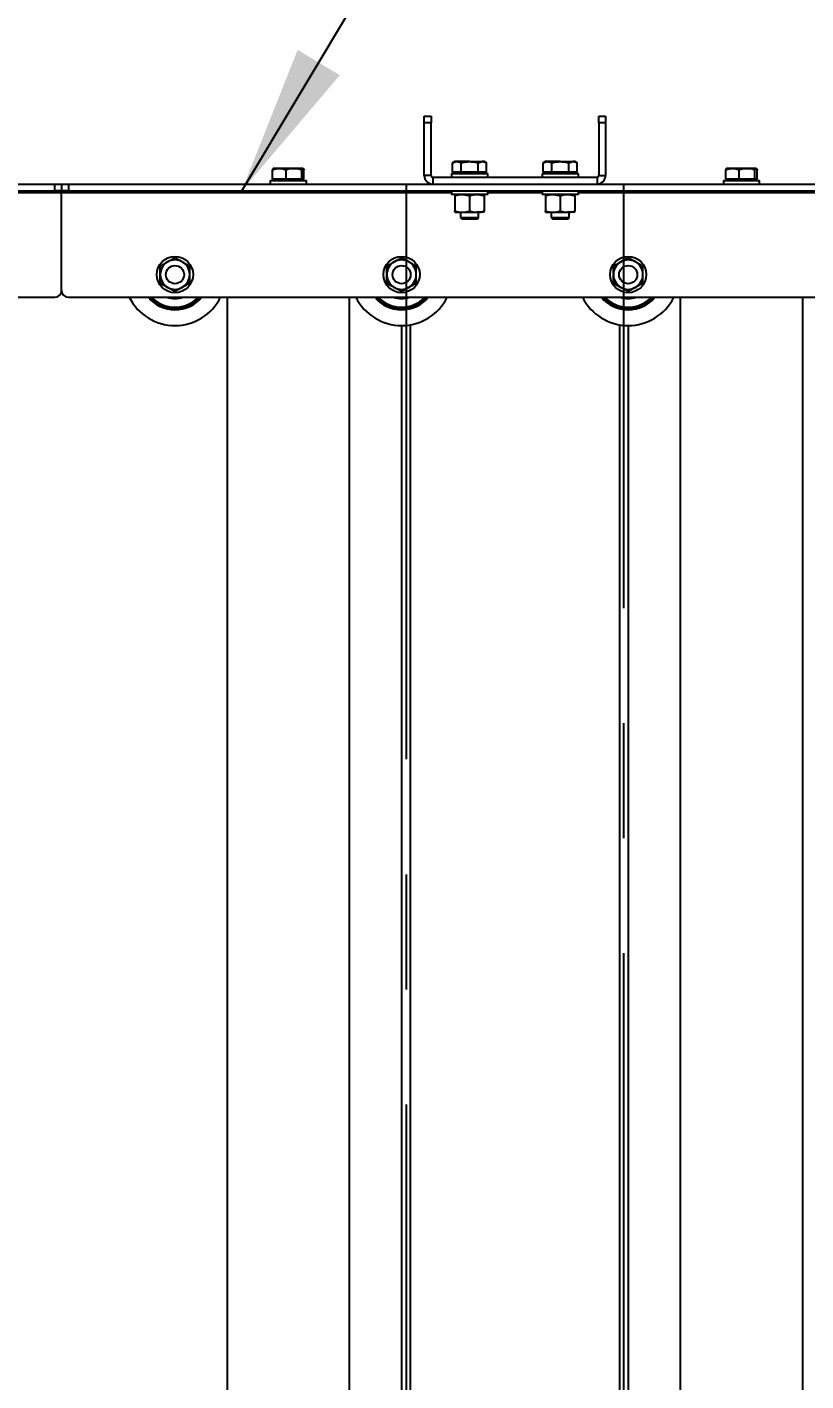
# Model space of a CAD drawing. Header units: millimetres. Extents: x 15 to 415, y 5 to 292.
# Drawn here: x 216.14 to 233.33, y 192.53 to 222.41 of the extents above; entities that cross this region are included whole.
import ezdxf

# ---------------------------------------------------------------- set-up
doc = ezdxf.new("R2010")
doc.units = ezdxf.units.MM
doc.linetypes.add('CENTERX2', pattern=[20.32, 12.7, -2.54, 2.54, -2.54])
doc.styles.add('SLDTEXTSTYLE0', font='TXT', dxfattribs={"width": 0.75})
doc.dimstyles.new('SLDDIMSTYLE1', dxfattribs={"dimtxt": 0.18, "dimasz": 3.302, "dimexe": 0, "dimexo": 0.0625, "dimgap": 0, "dimtad": 0, "dimtih": 1, "dimtoh": 1, "dimdec": 0, "dimrnd": 1e-09, "dimzin": 0, "dimdsep": 46, "dimtxsty": 'Standard', "dimsah": 1, "dimcen": 0.09, "dimadec": 0, "dimazin": 0, "dimtfac": 3.302, "dimtdec": 0, "dimtofl": 0, "dimtmove": 0, "dimatfit": 3, "dimfxl": 0, "dimfrac": 2, "dimtolj": 1, "dimtzin": 0, "dimarcsym": 0})

msp = doc.modelspace()

# ---------------------------------------------------------------- linework, layer by layer
at = {"color": 7, "linetype": 'Continuous', "lineweight": 25}
for p, q in [((224.90737, 220.4489), (225.05737, 220.4489)), ((224.90737, 220.2989), (224.90737, 220.4489)), ((225.05737, 220.2989), (224.90737, 220.2989)), ((224.90737, 219.13573), (224.90737, 220.2989)), ((225.05737, 220.4489), (225.05737, 220.2989)), ((225.05737, 219.13573), (225.05737, 220.2989)), ((228.75737, 220.4489), (228.90737, 220.4489)), ((228.75737, 220.2989), (228.75737, 220.4489)), ((228.90737, 220.2989), (228.75737, 220.2989)), ((228.75737, 220.2989), (228.75737, 219.13573)), ((228.90737, 220.4489), (228.90737, 220.2989)), ((228.90737, 220.2989), (228.90737, 219.13573)), ((225.58237, 219.4439), (225.53209, 219.41487)), ((225.53209, 219.2089), (225.53209, 219.41487)), ((225.62591, 219.4439), (225.58237, 219.4439)), ((225.90737, 219.4439), (225.62591, 219.4439)), ((225.71973, 219.2089), (225.71973, 219.41487)), ((225.90737, 219.4439), (226.18882, 219.4439)), ((226.095, 219.41487), (226.18882, 219.4439)), ((226.095, 219.2089), (226.095, 219.41487)), ((226.23237, 219.4439), (226.18882, 219.4439)), ((226.28264, 219.41487), (226.23237, 219.4439)), ((226.28264, 219.2089), (226.28264, 219.41487)), ((227.58237, 219.4439), (227.53209, 219.41487)), ((227.53209, 219.2089), (227.53209, 219.41487)), ((227.62591, 219.4439), (227.58237, 219.4439)), ((227.90737, 219.4439), (227.62591, 219.4439)), ((227.71973, 219.2089), (227.71973, 219.41487)), ((227.90737, 219.4439), (228.18882, 219.4439)), ((228.095, 219.41487), (228.18882, 219.4439)), ((228.095, 219.2089), (228.095, 219.41487)), ((228.23237, 219.4439), (228.18882, 219.4439)), ((228.28264, 219.41487), (228.23237, 219.4439)), ((228.28264, 219.2089), (228.28264, 219.41487)), ((221.56071, 219.0589), (221.56071, 219.26487)), ((221.70962, 219.2939), (221.58237, 219.2939)), ((222.03186, 219.2939), (221.70962, 219.2939)), ((221.85853, 219.0589), (221.85853, 219.26487)), ((222.2296, 219.2939), (222.03186, 219.2939)), ((222.20518, 219.26487), (222.2296, 219.2939)), ((222.20518, 219.0589), (222.20518, 219.26487)), ((222.25402, 219.0589), (222.25402, 219.26487)), ((225.05737, 219.13573), (224.90737, 219.13573)), ((225.0942, 219.0989), (225.0942, 218.9489)), ((225.0942, 219.0989), (228.72054, 219.0989)), ((225.50737, 219.1789), (225.50737, 219.0989)), ((225.50737, 219.1789), (225.90737, 219.1789)), ((225.62591, 219.2089), (225.53209, 219.2089)), ((225.58237, 219.2089), (225.58237, 219.1789)), ((225.71973, 219.2089), (225.62591, 219.2089)), ((225.90737, 219.2089), (225.71973, 219.2089)), ((226.095, 219.2089), (225.90737, 219.2089)), ((225.90737, 219.1789), (226.30737, 219.1789)), ((226.18882, 219.2089), (226.095, 219.2089)), ((226.28264, 219.2089), (226.18882, 219.2089)), ((226.23237, 219.1789), (226.23237, 219.2089)), ((226.30737, 219.0989), (226.30737, 219.1789)), ((227.50737, 219.1789), (227.50737, 219.0989)), ((227.50737, 219.1789), (227.90737, 219.1789)), ((227.62591, 219.2089), (227.53209, 219.2089)), ((227.58237, 219.2089), (227.58237, 219.1789)), ((227.71973, 219.2089), (227.62591, 219.2089)), ((227.90737, 219.2089), (227.71973, 219.2089)), ((228.095, 219.2089), (227.90737, 219.2089)), ((227.90737, 219.1789), (228.30737, 219.1789)), ((228.18882, 219.2089), (228.095, 219.2089)), ((228.28264, 219.2089), (228.18882, 219.2089)), ((228.23237, 219.1789), (228.23237, 219.2089)), ((228.30737, 219.0989), (228.30737, 219.1789)), ((228.72054, 219.0989), (228.72054, 218.9489)), ((228.75737, 219.13573), (228.90737, 219.13573)), ((231.56071, 219.0589), (231.56071, 219.26487)), ((231.70962, 219.2939), (231.58237, 219.2939)), ((232.03186, 219.2939), (231.70962, 219.2939)), ((231.85853, 219.0589), (231.85853, 219.26487)), ((232.2296, 219.2939), (232.03186, 219.2939)), ((232.20518, 219.26487), (232.2296, 219.2939)), ((232.20518, 219.0589), (232.20518, 219.26487)), ((232.25402, 219.0589), (232.25402, 219.26487)), ((67.05737, 218.9489), (216.75737, 218.9489)), ((67.05737, 218.7989), (216.75737, 218.7989)), ((216.75737, 218.7989), (216.75737, 218.9489)), ((216.75737, 218.9489), (216.90737, 218.9489)), ((216.90737, 218.7989), (216.75737, 218.7989)), ((216.90737, 218.9489), (216.90737, 218.7989)), ((216.90737, 218.9489), (217.05737, 218.9489)), ((216.90737, 218.76207), (216.90737, 218.7989)), ((217.05737, 218.7989), (216.90737, 218.7989)), ((217.05737, 218.9489), (217.05737, 218.7989)), ((217.05737, 218.9489), (366.75737, 218.9489)), ((217.05737, 218.7989), (366.75737, 218.7989)), ((221.50737, 219.0289), (221.50737, 218.9489)), ((221.50737, 219.0289), (222.06059, 219.0289)), ((221.70962, 219.0589), (221.56071, 219.0589)), ((221.58237, 219.0589), (221.58237, 219.0289)), ((221.85853, 219.0589), (221.70962, 219.0589)), ((222.03186, 219.0589), (221.85853, 219.0589)), ((222.20518, 219.0589), (222.03186, 219.0589)), ((222.06059, 219.0289), (222.30737, 219.0289)), ((222.2296, 219.0589), (222.20518, 219.0589)), ((222.25402, 219.0589), (222.2296, 219.0589)), ((222.23237, 219.0289), (222.23237, 219.0589)), ((222.30737, 218.9489), (222.30737, 219.0289)), ((225.0942, 218.9489), (228.72054, 218.9489)), ((225.50737, 218.7989), (225.50737, 218.7189)), ((226.30737, 218.7189), (226.30737, 218.7989)), ((227.50737, 218.7989), (227.50737, 218.7189)), ((228.30737, 218.7189), (228.30737, 218.7989)), ((231.50737, 219.0289), (231.50737, 218.9489)), ((231.50737, 219.0289), (232.06059, 219.0289)), ((231.70962, 219.0589), (231.56071, 219.0589)), ((231.58237, 219.0589), (231.58237, 219.0289)), ((231.85853, 219.0589), (231.70962, 219.0589)), ((232.03186, 219.0589), (231.85853, 219.0589)), ((232.20518, 219.0589), (232.03186, 219.0589)), ((232.06059, 219.0289), (232.30737, 219.0289)), ((232.2296, 219.0589), (232.20518, 219.0589)), ((232.25402, 219.0589), (232.2296, 219.0589)), ((232.23237, 219.0289), (232.23237, 219.0589)), ((232.30737, 218.9489), (232.30737, 219.0289)), ((216.90737, 216.5989), (216.90737, 218.76207)), ((225.90737, 218.7189), (225.50737, 218.7189)), ((225.58237, 218.68987), (225.58237, 218.35292)), ((226.30737, 218.7189), (225.90737, 218.7189)), ((225.90737, 218.68987), (225.90737, 218.35292)), ((226.23237, 218.68987), (226.23237, 218.35292)), ((227.90737, 218.7189), (227.50737, 218.7189)), ((227.58237, 218.68987), (227.58237, 218.35292)), ((228.30737, 218.7189), (227.90737, 218.7189)), ((227.90737, 218.68987), (227.90737, 218.35292)), ((228.23237, 218.68987), (228.23237, 218.35292)), ((225.58237, 218.3239), (225.74487, 218.3239)), ((225.70737, 218.3239), (225.70737, 218.20662)), ((225.70737, 218.20662), (225.73509, 218.1789)), ((225.70737, 218.20662), (225.90737, 218.20662)), ((225.73509, 218.1789), (225.90737, 218.1789)), ((225.74487, 218.3239), (226.06987, 218.3239)), ((225.90737, 218.20662), (226.10737, 218.20662)), ((225.90737, 218.1789), (226.07964, 218.1789)), ((226.23237, 218.3239), (226.06987, 218.3239)), ((226.07964, 218.1789), (226.10737, 218.20662)), ((226.10737, 218.20662), (226.10737, 218.3239)), ((227.58237, 218.3239), (227.74487, 218.3239)), ((227.70737, 218.3239), (227.70737, 218.20662)), ((227.70737, 218.20662), (227.73509, 218.1789)), ((227.70737, 218.20662), (227.90737, 218.20662)), ((227.73509, 218.1789), (227.90737, 218.1789)), ((227.74487, 218.3239), (228.06987, 218.3239)), ((227.90737, 218.20662), (228.10737, 218.20662)), ((227.90737, 218.1789), (228.07964, 218.1789)), ((228.23237, 218.3239), (228.06987, 218.3239)), ((228.07964, 218.1789), (228.10737, 218.20662)), ((228.10737, 218.20662), (228.10737, 218.3239)), ((67.05737, 216.4489), (216.75737, 216.4489)), ((217.05737, 216.4489), (366.75737, 216.4489)), ((219.40737, 216.57362), (219.24487, 216.66744)), ((220.55737, 216.4489), (220.55737, 171.4489)), ((223.25737, 171.4489), (223.25737, 216.4489)), ((224.40737, 216.57362), (224.24487, 216.66744)), ((229.40737, 216.57362), (229.24487, 216.66744)), ((230.55737, 216.4489), (230.55737, 171.4489)), ((233.25737, 171.4489), (233.25737, 216.4489)), ((224.40737, 215.8239), (224.40737, 172.0739)), ((229.40737, 215.8239), (229.40737, 172.0739))]:
    msp.add_line(p, q, dxfattribs=at)
at = {"color": 7, "linetype": 'CENTERX2'}
for p, q in [((224.50637, 218.9489), (224.50637, 168.9489)), ((229.30837, 168.9489), (229.30837, 218.9489))]:
    msp.add_line(p, q, dxfattribs=at)
at = {"color": 8, "linetype": 'Continuous', "lineweight": 25}
for p, q in [((208.30737, 218.76207), (225.50737, 218.76207)), ((226.30737, 218.76207), (227.50737, 218.76207)), ((228.30737, 218.76207), (265.50737, 218.76207)), ((224.5942, 215.83952), (224.5942, 172.05827)), ((229.22054, 172.05827), (229.22054, 215.83952))]:
    msp.add_line(p, q, dxfattribs=at)
at = {"color": 7, "linetype": 'Continuous', "lineweight": 25}
for centre, radius in [((219.40737, 216.9489), 0.4), ((224.40737, 216.9489), 0.4), ((229.40737, 216.9489), 0.4), ((219.40737, 216.9489), 0.2), ((224.40737, 216.9489), 0.2), ((229.40737, 216.9489), 0.2)]:
    msp.add_circle(centre, radius, dxfattribs=at)
for centre, radius, start, end in [((225.0942, 219.13573), 0.18683, 180, 270), ((225.0942, 219.13573), 0.03683, 180, 270), ((228.72054, 219.13573), 0.18683, 270, 0), ((228.72054, 219.13573), 0.03683, 270, 0), ((219.40737, 216.9489), 0.325, 60, 120), ((224.40737, 216.9489), 0.325, 60, 120), ((229.40737, 216.9489), 0.325, 60, 120), ((219.40737, 216.9489), 0.325, 120, 180), ((219.40737, 216.9489), 0.325, 0, 60), ((224.40737, 216.9489), 0.325, 120, 180), ((224.40737, 216.9489), 0.325, 0, 60), ((229.40737, 216.9489), 0.325, 120, 180), ((229.40737, 216.9489), 0.325, 0, 60), ((219.40737, 216.9489), 0.325, 180, 240), ((219.40737, 216.9489), 0.325, 300, 0), ((224.40737, 216.9489), 0.325, 180, 240), ((224.40737, 216.9489), 0.325, 300, 0), ((229.40737, 216.9489), 0.325, 180, 240), ((229.40737, 216.9489), 0.325, 300, 0), ((216.75737, 216.5989), 0.15, 270, 0), ((217.05737, 216.5989), 0.15, 180, 270), ((219.40737, 216.9489), 1.125, 206.3878, 333.6122), ((219.40737, 216.9489), 0.775, 220.17777, 319.82223), ((219.40737, 216.9489), 0.71929, 224.037901, 315.962099), ((219.40737, 216.9489), 0.53071, 250.411799, 289.588201), ((219.40737, 216.9489), 0.325, 240, 300), ((224.40737, 216.9489), 1.125, 206.3878, 333.6122), ((224.40737, 216.9489), 0.775, 220.17777, 319.82223), ((224.40737, 216.9489), 0.71929, 224.037901, 315.962099), ((224.40737, 216.9489), 0.53071, 250.411799, 289.588201), ((224.40737, 216.9489), 0.325, 240, 300), ((229.40737, 216.9489), 1.125, 206.3878, 333.6122), ((229.40737, 216.9489), 0.775, 220.17777, 319.82223), ((229.40737, 216.9489), 0.71929, 224.037901, 315.962099), ((229.40737, 216.9489), 0.53071, 250.411799, 289.588201), ((229.40737, 216.9489), 0.325, 240, 300)]:
    msp.add_arc(centre, radius, start, end, dxfattribs=at)
for points, knots in [([(225.53209, 219.41487), (225.53966, 219.41902), (225.55486, 219.42733), (225.57422, 219.43495), (225.58992, 219.43951), (225.60184, 219.442), (225.61385, 219.4436), (225.62189, 219.4438), (225.62591, 219.4439)], [0, 0, 0, 0, 0.2473449, 0.49601219, 0.62098533, 0.74684355, 0.87330953, 1, 1, 1, 1]), ([(225.62591, 219.4439), (225.62813, 219.44386), (225.64497, 219.4436), (225.67672, 219.43726), (225.70531, 219.42238), (225.71973, 219.41487)], [0, 0, 0, 0, 0.070076912, 0.530777664, 1, 1, 1, 1]), ([(225.71973, 219.41487), (225.7334, 219.41869), (225.79451, 219.43579), (225.85805, 219.44035), (225.90737, 219.4439)], [0, 0, 0, 0, 0.22371328, 1, 1, 1, 1]), ([(225.90737, 219.4439), (225.92272, 219.44355), (225.98622, 219.44211), (226.04809, 219.42661), (226.095, 219.41487)], [0, 0, 0, 0, 0.24185142, 1, 1, 1, 1]), ([(226.18882, 219.4439), (226.19105, 219.44386), (226.19692, 219.44378), (226.20643, 219.44293), (226.21736, 219.44116), (226.23196, 219.4377), (226.24653, 219.43269), (226.26102, 219.42631), (226.27187, 219.42093), (226.27905, 219.41689), (226.28264, 219.41487)], [0, 0, 0, 0, 0.07003611, 0.18484299, 0.29981661, 0.41526294, 0.64786676, 0.76502468, 0.88247311, 1, 1, 1, 1]), ([(227.53209, 219.41487), (227.53966, 219.41902), (227.55486, 219.42733), (227.57422, 219.43495), (227.58992, 219.43951), (227.60184, 219.442), (227.61385, 219.4436), (227.62189, 219.4438), (227.62591, 219.4439)], [0, 0, 0, 0, 0.2473449, 0.49601219, 0.62098533, 0.74684355, 0.87330953, 1, 1, 1, 1]), ([(227.62591, 219.4439), (227.62813, 219.44386), (227.64497, 219.4436), (227.67672, 219.43726), (227.70531, 219.42238), (227.71973, 219.41487)], [0, 0, 0, 0, 0.070076912, 0.530777664, 1, 1, 1, 1]), ([(227.71973, 219.41487), (227.7334, 219.41869), (227.79451, 219.43579), (227.85805, 219.44035), (227.90737, 219.4439)], [0, 0, 0, 0, 0.22371328, 1, 1, 1, 1]), ([(227.90737, 219.4439), (227.92272, 219.44355), (227.98622, 219.44211), (228.04809, 219.42661), (228.095, 219.41487)], [0, 0, 0, 0, 0.24185142, 1, 1, 1, 1]), ([(228.18882, 219.4439), (228.19105, 219.44386), (228.19692, 219.44378), (228.20643, 219.44293), (228.21736, 219.44116), (228.23196, 219.4377), (228.24653, 219.43269), (228.26102, 219.42631), (228.27187, 219.42093), (228.27905, 219.41689), (228.28264, 219.41487)], [0, 0, 0, 0, 0.07003611, 0.18484299, 0.29981661, 0.41526294, 0.64786676, 0.76502468, 0.88247311, 1, 1, 1, 1]), ([(221.56071, 219.26487), (221.56671, 219.26699), (221.58472, 219.27336), (221.61523, 219.28225), (221.65253, 219.28995), (221.68414, 219.29348), (221.70324, 219.29379), (221.70962, 219.2939)], [0, 0, 0, 0, 0.12359753, 0.37124782, 0.62101355, 0.87330139, 1, 1, 1, 1]), ([(221.58513, 219.2939), (221.58455, 219.29386), (221.58302, 219.29378), (221.58055, 219.29293), (221.5777, 219.29116), (221.5739, 219.2877), (221.57011, 219.28269), (221.56634, 219.27631), (221.56352, 219.27093), (221.56165, 219.26689), (221.56071, 219.26487)], [0, 0, 0, 0, 0.070036107, 0.184842993, 0.299816611, 0.41526294, 0.647866756, 0.765024679, 0.882473115, 1, 1, 1, 1]), ([(221.70962, 219.2939), (221.71315, 219.29386), (221.73212, 219.29369), (221.7665, 219.29025), (221.81277, 219.28042), (221.84311, 219.27011), (221.85853, 219.26487)], [0, 0, 0, 0, 0.07005137, 0.3766066, 0.68307341, 1, 1, 1, 1]), ([(221.85853, 219.26487), (221.87993, 219.27104), (221.92293, 219.28343), (221.97415, 219.29112), (222.01059, 219.29362), (222.02477, 219.29381), (222.03186, 219.2939)], [0, 0, 0, 0, 0.37742408, 0.75834263, 0.87907343, 1, 1, 1, 1]), ([(222.03186, 219.2939), (222.07741, 219.29035), (222.1361, 219.28579), (222.19255, 219.26869), (222.20518, 219.26487)], [0, 0, 0, 0, 0.77628672, 1, 1, 1, 1]), ([(222.2296, 219.2939), (222.23018, 219.29386), (222.23266, 219.29372), (222.23609, 219.29201), (222.23987, 219.28857), (222.24272, 219.2852), (222.24556, 219.2811), (222.24839, 219.27631), (222.25122, 219.27093), (222.25309, 219.26689), (222.25402, 219.26487)], [0, 0, 0, 0, 0.070036806, 0.299778269, 0.415225752, 0.531480283, 0.647863239, 0.765022333, 0.882471941, 1, 1, 1, 1]), ([(231.56071, 219.26487), (231.56671, 219.26699), (231.58472, 219.27336), (231.61523, 219.28225), (231.65253, 219.28995), (231.68414, 219.29348), (231.70324, 219.29379), (231.70962, 219.2939)], [0, 0, 0, 0, 0.12359753, 0.37124782, 0.62101355, 0.87330139, 1, 1, 1, 1]), ([(231.58513, 219.2939), (231.58455, 219.29386), (231.58302, 219.29378), (231.58055, 219.29293), (231.5777, 219.29116), (231.5739, 219.2877), (231.57011, 219.28269), (231.56634, 219.27631), (231.56352, 219.27093), (231.56165, 219.26689), (231.56071, 219.26487)], [0, 0, 0, 0, 0.070036107, 0.184842993, 0.299816611, 0.41526294, 0.647866756, 0.765024679, 0.882473115, 1, 1, 1, 1]), ([(231.70962, 219.2939), (231.71315, 219.29386), (231.73212, 219.29369), (231.7665, 219.29025), (231.81277, 219.28042), (231.84311, 219.27011), (231.85853, 219.26487)], [0, 0, 0, 0, 0.07005137, 0.3766066, 0.68307341, 1, 1, 1, 1]), ([(231.85853, 219.26487), (231.87993, 219.27104), (231.92293, 219.28343), (231.97415, 219.29112), (232.01059, 219.29362), (232.02477, 219.29381), (232.03186, 219.2939)], [0, 0, 0, 0, 0.37742408, 0.75834263, 0.87907343, 1, 1, 1, 1]), ([(232.03186, 219.2939), (232.07741, 219.29035), (232.1361, 219.28579), (232.19255, 219.26869), (232.20518, 219.26487)], [0, 0, 0, 0, 0.77628672, 1, 1, 1, 1]), ([(232.2296, 219.2939), (232.23018, 219.29386), (232.23266, 219.29372), (232.23609, 219.29201), (232.23987, 219.28857), (232.24272, 219.2852), (232.24556, 219.2811), (232.24839, 219.27631), (232.25122, 219.27093), (232.25309, 219.26689), (232.25402, 219.26487)], [0, 0, 0, 0, 0.070036806, 0.299778269, 0.415225752, 0.531480283, 0.647863239, 0.765022333, 0.882471941, 1, 1, 1, 1]), ([(225.58237, 218.68987), (225.60876, 218.69798), (225.66202, 218.71436), (225.71708, 218.71737), (225.74487, 218.7189)], [0, 0, 0, 0, 0.49545796, 1, 1, 1, 1]), ([(225.58237, 218.7189), (225.58237, 218.71878), (225.58237, 218.71856), (225.58237, 218.71656), (225.58237, 218.71283), (225.58237, 218.70683), (225.58237, 218.69924), (225.58237, 218.69299), (225.58237, 218.68987)], [0, 0, 0, 0, 0.13406386, 0.2683985, 0.4501242, 0.63239475, 0.8160265, 1, 1, 1, 1]), ([(225.74487, 218.7189), (225.74872, 218.71886), (225.77789, 218.7186), (225.83288, 218.71226), (225.88239, 218.69738), (225.90737, 218.68987)], [0, 0, 0, 0, 0.07007691, 0.53077766, 1, 1, 1, 1]), ([(225.90737, 218.68987), (225.93376, 218.69798), (225.98702, 218.71436), (226.04208, 218.71737), (226.06987, 218.7189)], [0, 0, 0, 0, 0.495457963, 1, 1, 1, 1]), ([(226.06987, 218.7189), (226.07372, 218.71886), (226.10289, 218.7186), (226.15788, 218.71226), (226.20739, 218.69738), (226.23237, 218.68987)], [0, 0, 0, 0, 0.07007691, 0.53077766, 1, 1, 1, 1]), ([(226.23237, 218.7189), (226.23237, 218.71842), (226.23237, 218.71731), (226.23237, 218.70777), (226.23237, 218.69586), (226.23237, 218.68987)], [0, 0, 0, 0, 0.26840654, 0.6323729, 1, 1, 1, 1]), ([(227.58237, 218.68987), (227.60876, 218.69798), (227.66202, 218.71436), (227.71708, 218.71737), (227.74487, 218.7189)], [0, 0, 0, 0, 0.49545796, 1, 1, 1, 1]), ([(227.58237, 218.7189), (227.58237, 218.71878), (227.58237, 218.71856), (227.58237, 218.71656), (227.58237, 218.71283), (227.58237, 218.70683), (227.58237, 218.69924), (227.58237, 218.69299), (227.58237, 218.68987)], [0, 0, 0, 0, 0.13406386, 0.2683985, 0.4501242, 0.63239475, 0.8160265, 1, 1, 1, 1]), ([(227.74487, 218.7189), (227.74872, 218.71886), (227.77789, 218.7186), (227.83288, 218.71226), (227.88239, 218.69738), (227.90737, 218.68987)], [0, 0, 0, 0, 0.07007691, 0.53077766, 1, 1, 1, 1]), ([(227.90737, 218.68987), (227.93376, 218.69798), (227.98702, 218.71436), (228.04208, 218.71737), (228.06987, 218.7189)], [0, 0, 0, 0, 0.495457963, 1, 1, 1, 1]), ([(228.06987, 218.7189), (228.07372, 218.71886), (228.10289, 218.7186), (228.15788, 218.71226), (228.20739, 218.69738), (228.23237, 218.68987)], [0, 0, 0, 0, 0.07007691, 0.53077766, 1, 1, 1, 1]), ([(228.23237, 218.7189), (228.23237, 218.71842), (228.23237, 218.71731), (228.23237, 218.70777), (228.23237, 218.69586), (228.23237, 218.68987)], [0, 0, 0, 0, 0.26840654, 0.6323729, 1, 1, 1, 1]), ([(225.58237, 218.35292), (225.60876, 218.34481), (225.66202, 218.32844), (225.71708, 218.32542), (225.74487, 218.3239)], [0, 0, 0, 0, 0.49545796, 1, 1, 1, 1]), ([(225.58237, 218.3239), (225.58237, 218.32433), (225.58237, 218.32593), (225.58237, 218.34152), (225.58237, 218.35292)], [0, 0, 0, 0, 0.268633605, 1, 1, 1, 1]), ([(225.74487, 218.3239), (225.74872, 218.32393), (225.77789, 218.32419), (225.83288, 218.33053), (225.88239, 218.34542), (225.90737, 218.35292)], [0, 0, 0, 0, 0.070076912, 0.530777664, 1, 1, 1, 1]), ([(225.90737, 218.35292), (225.92048, 218.34877), (225.94676, 218.34046), (225.98709, 218.33134), (226.02819, 218.32509), (226.05594, 218.32429), (226.06987, 218.3239)], [0, 0, 0, 0, 0.24726861, 0.49536257, 0.74687401, 1, 1, 1, 1]), ([(226.06987, 218.3239), (226.07372, 218.32393), (226.10289, 218.32419), (226.15788, 218.33053), (226.20739, 218.34542), (226.23237, 218.35292)], [0, 0, 0, 0, 0.070076912, 0.530777664, 1, 1, 1, 1]), ([(226.23237, 218.3239), (226.23237, 218.32433), (226.23237, 218.32593), (226.23237, 218.34152), (226.23237, 218.35292)], [0, 0, 0, 0, 0.26863361, 1, 1, 1, 1]), ([(227.58237, 218.35292), (227.60876, 218.34481), (227.66202, 218.32844), (227.71708, 218.32542), (227.74487, 218.3239)], [0, 0, 0, 0, 0.49545796, 1, 1, 1, 1]), ([(227.58237, 218.3239), (227.58237, 218.32433), (227.58237, 218.32593), (227.58237, 218.34152), (227.58237, 218.35292)], [0, 0, 0, 0, 0.268633605, 1, 1, 1, 1]), ([(227.74487, 218.3239), (227.74872, 218.32393), (227.77789, 218.32419), (227.83288, 218.33053), (227.88239, 218.34542), (227.90737, 218.35292)], [0, 0, 0, 0, 0.070076912, 0.530777664, 1, 1, 1, 1]), ([(227.90737, 218.35292), (227.92048, 218.34877), (227.94676, 218.34046), (227.98709, 218.33134), (228.02819, 218.32509), (228.05594, 218.32429), (228.06987, 218.3239)], [0, 0, 0, 0, 0.24726861, 0.49536257, 0.74687401, 1, 1, 1, 1]), ([(228.06987, 218.3239), (228.07372, 218.32393), (228.10289, 218.32419), (228.15788, 218.33053), (228.20739, 218.34542), (228.23237, 218.35292)], [0, 0, 0, 0, 0.070076912, 0.530777664, 1, 1, 1, 1]), ([(228.23237, 218.3239), (228.23237, 218.32433), (228.23237, 218.32593), (228.23237, 218.34152), (228.23237, 218.35292)], [0, 0, 0, 0, 0.26863361, 1, 1, 1, 1]), ([(219.24487, 217.23035), (219.24872, 217.23258), (219.27789, 217.24942), (219.33288, 217.28117), (219.38239, 217.30975), (219.40737, 217.32417)], [0, 0, 0, 0, 0.070076912, 0.530777664, 1, 1, 1, 1]), ([(219.40737, 217.32417), (219.42048, 217.3166), (219.44676, 217.30143), (219.48709, 217.27815), (219.52819, 217.25442), (219.55594, 217.23839), (219.56987, 217.23035)], [0, 0, 0, 0, 0.24726861, 0.49536257, 0.74687401, 1, 1, 1, 1]), ([(224.24487, 217.23035), (224.24872, 217.23258), (224.27789, 217.24942), (224.33288, 217.28117), (224.38239, 217.30975), (224.40737, 217.32417)], [0, 0, 0, 0, 0.070076912, 0.530777664, 1, 1, 1, 1]), ([(224.40737, 217.32417), (224.42048, 217.3166), (224.44676, 217.30143), (224.48709, 217.27815), (224.52819, 217.25442), (224.55594, 217.23839), (224.56987, 217.23035)], [0, 0, 0, 0, 0.24726861, 0.49536257, 0.74687401, 1, 1, 1, 1]), ([(229.24487, 217.23035), (229.24872, 217.23258), (229.27789, 217.24942), (229.33288, 217.28117), (229.38239, 217.30975), (229.40737, 217.32417)], [0, 0, 0, 0, 0.070076912, 0.530777664, 1, 1, 1, 1]), ([(229.40737, 217.32417), (229.42048, 217.3166), (229.44676, 217.30143), (229.48709, 217.27815), (229.52819, 217.25442), (229.55594, 217.23839), (229.56987, 217.23035)], [0, 0, 0, 0, 0.24726861, 0.49536257, 0.74687401, 1, 1, 1, 1]), ([(219.08237, 217.13654), (219.10876, 217.15177), (219.16202, 217.18252), (219.21708, 217.21432), (219.24487, 217.23035)], [0, 0, 0, 0, 0.49545796, 1, 1, 1, 1]), ([(219.08237, 216.9489), (219.08237, 216.96596), (219.08237, 217.02947), (219.08237, 217.09131), (219.08237, 217.13654)], [0, 0, 0, 0, 0.268633605, 1, 1, 1, 1]), ([(219.56987, 217.23035), (219.57372, 217.22813), (219.60289, 217.21129), (219.65788, 217.17954), (219.70739, 217.15096), (219.73237, 217.13654)], [0, 0, 0, 0, 0.07007691, 0.53077766, 1, 1, 1, 1]), ([(219.73237, 216.9489), (219.73237, 216.96596), (219.73237, 217.02947), (219.73237, 217.09131), (219.73237, 217.13654)], [0, 0, 0, 0, 0.26863361, 1, 1, 1, 1]), ([(224.08237, 217.13654), (224.10876, 217.15177), (224.16202, 217.18252), (224.21708, 217.21432), (224.24487, 217.23035)], [0, 0, 0, 0, 0.49545796, 1, 1, 1, 1]), ([(224.08237, 216.9489), (224.08237, 216.96596), (224.08237, 217.02947), (224.08237, 217.09131), (224.08237, 217.13654)], [0, 0, 0, 0, 0.268633605, 1, 1, 1, 1]), ([(224.56987, 217.23035), (224.57372, 217.22813), (224.60289, 217.21129), (224.65788, 217.17954), (224.70739, 217.15096), (224.73237, 217.13654)], [0, 0, 0, 0, 0.07007691, 0.53077766, 1, 1, 1, 1]), ([(224.73237, 216.9489), (224.73237, 216.96596), (224.73237, 217.02947), (224.73237, 217.09131), (224.73237, 217.13654)], [0, 0, 0, 0, 0.26863361, 1, 1, 1, 1]), ([(229.08237, 217.13654), (229.10876, 217.15177), (229.16202, 217.18252), (229.21708, 217.21432), (229.24487, 217.23035)], [0, 0, 0, 0, 0.49545796, 1, 1, 1, 1]), ([(229.08237, 216.9489), (229.08237, 216.96596), (229.08237, 217.02947), (229.08237, 217.09131), (229.08237, 217.13654)], [0, 0, 0, 0, 0.268633605, 1, 1, 1, 1]), ([(229.56987, 217.23035), (229.57372, 217.22813), (229.60289, 217.21129), (229.65788, 217.17954), (229.70739, 217.15096), (229.73237, 217.13654)], [0, 0, 0, 0, 0.07007691, 0.53077766, 1, 1, 1, 1]), ([(229.73237, 216.9489), (229.73237, 216.96596), (229.73237, 217.02947), (229.73237, 217.09131), (229.73237, 217.13654)], [0, 0, 0, 0, 0.26863361, 1, 1, 1, 1]), ([(219.08237, 216.76126), (219.08237, 216.77701), (219.08237, 216.83817), (219.08237, 216.90172), (219.08237, 216.9489)], [0, 0, 0, 0, 0.25755135, 1, 1, 1, 1]), ([(219.24487, 216.66744), (219.24101, 216.66966), (219.18614, 216.70134), (219.13236, 216.73239), (219.08237, 216.76126)], [0, 0, 0, 0, 0.07021477, 1, 1, 1, 1]), ([(219.73237, 216.76126), (219.71925, 216.75368), (219.69297, 216.73851), (219.65264, 216.71523), (219.61155, 216.6915), (219.58379, 216.67548), (219.56987, 216.66744)], [0, 0, 0, 0, 0.24726861, 0.49536257, 0.74687401, 1, 1, 1, 1]), ([(219.73237, 216.76126), (219.73237, 216.77701), (219.73237, 216.83817), (219.73237, 216.90172), (219.73237, 216.9489)], [0, 0, 0, 0, 0.257551345, 1, 1, 1, 1]), ([(224.08237, 216.76126), (224.08237, 216.77701), (224.08237, 216.83817), (224.08237, 216.90172), (224.08237, 216.9489)], [0, 0, 0, 0, 0.25755135, 1, 1, 1, 1]), ([(224.24487, 216.66744), (224.24101, 216.66966), (224.18614, 216.70134), (224.13236, 216.73239), (224.08237, 216.76126)], [0, 0, 0, 0, 0.07021477, 1, 1, 1, 1]), ([(224.73237, 216.76126), (224.71925, 216.75368), (224.69297, 216.73851), (224.65264, 216.71523), (224.61155, 216.6915), (224.58379, 216.67548), (224.56987, 216.66744)], [0, 0, 0, 0, 0.24726861, 0.49536257, 0.74687401, 1, 1, 1, 1]), ([(224.73237, 216.76126), (224.73237, 216.77701), (224.73237, 216.83817), (224.73237, 216.90172), (224.73237, 216.9489)], [0, 0, 0, 0, 0.257551345, 1, 1, 1, 1]), ([(229.08237, 216.76126), (229.08237, 216.77701), (229.08237, 216.83817), (229.08237, 216.90172), (229.08237, 216.9489)], [0, 0, 0, 0, 0.25755135, 1, 1, 1, 1]), ([(229.24487, 216.66744), (229.24101, 216.66966), (229.18614, 216.70134), (229.13236, 216.73239), (229.08237, 216.76126)], [0, 0, 0, 0, 0.07021477, 1, 1, 1, 1]), ([(229.73237, 216.76126), (229.71925, 216.75368), (229.69297, 216.73851), (229.65264, 216.71523), (229.61155, 216.6915), (229.58379, 216.67548), (229.56987, 216.66744)], [0, 0, 0, 0, 0.24726861, 0.49536257, 0.74687401, 1, 1, 1, 1]), ([(229.73237, 216.76126), (229.73237, 216.77701), (229.73237, 216.83817), (229.73237, 216.90172), (229.73237, 216.9489)], [0, 0, 0, 0, 0.257551345, 1, 1, 1, 1]), ([(219.56987, 216.66744), (219.56601, 216.66521), (219.51114, 216.63353), (219.45736, 216.60249), (219.40737, 216.57362)], [0, 0, 0, 0, 0.07021477, 1, 1, 1, 1]), ([(224.56987, 216.66744), (224.56601, 216.66521), (224.51114, 216.63353), (224.45736, 216.60249), (224.40737, 216.57362)], [0, 0, 0, 0, 0.07021477, 1, 1, 1, 1]), ([(229.56987, 216.66744), (229.56601, 216.66521), (229.51114, 216.63353), (229.45736, 216.60249), (229.40737, 216.57362)], [0, 0, 0, 0, 0.07021477, 1, 1, 1, 1])]:
    msp.add_open_spline(points, degree=3, knots=knots, dxfattribs=at)
at = {"color": 8, "linetype": 'Continuous', "lineweight": 25}
for points, knots in [([(219.5358, 216.2107), (219.49035, 216.20526), (219.39674, 216.19404), (219.25214, 216.21128), (219.10747, 216.25594), (218.97471, 216.33304), (218.88767, 216.4), (218.85395, 216.44506), (218.85107, 216.4489)], [0, 0, 0, 0, 0.18103791, 0.37291991, 0.57277921, 0.77687981, 0.98098041, 1, 1, 1, 1]), ([(219.96024, 216.4489), (219.94683, 216.43264), (219.90128, 216.37744), (219.80188, 216.30776), (219.67249, 216.24182), (219.58047, 216.22087), (219.5358, 216.2107)], [0, 0, 0, 0, 0.127130234, 0.431699841, 0.724112691, 1, 1, 1, 1]), ([(224.5358, 216.2107), (224.49035, 216.20526), (224.39674, 216.19404), (224.25214, 216.21128), (224.10747, 216.25594), (223.97471, 216.33304), (223.88767, 216.4), (223.85395, 216.44506), (223.85107, 216.4489)], [0, 0, 0, 0, 0.18103791, 0.37291991, 0.57277921, 0.77687981, 0.98098041, 1, 1, 1, 1]), ([(224.96024, 216.4489), (224.94683, 216.43264), (224.90128, 216.37744), (224.80188, 216.30776), (224.67249, 216.24182), (224.58047, 216.22087), (224.5358, 216.2107)], [0, 0, 0, 0, 0.12713023, 0.43169984, 0.72411269, 1, 1, 1, 1]), ([(229.5358, 216.2107), (229.49035, 216.20526), (229.39674, 216.19404), (229.25214, 216.21128), (229.10747, 216.25594), (228.97471, 216.33304), (228.88767, 216.4), (228.85395, 216.44506), (228.85107, 216.4489)], [0, 0, 0, 0, 0.18103791, 0.37291991, 0.57277921, 0.77687981, 0.98098041, 1, 1, 1, 1]), ([(229.96024, 216.4489), (229.94683, 216.43264), (229.90128, 216.37744), (229.80188, 216.30776), (229.67249, 216.24182), (229.58047, 216.22087), (229.5358, 216.2107)], [0, 0, 0, 0, 0.12713023, 0.43169984, 0.72411269, 1, 1, 1, 1])]:
    msp.add_open_spline(points, degree=3, knots=knots, dxfattribs=at)

# ---------------------------------------------------------------- texts
at = {"color": 7, "linetype": 'Continuous', "lineweight": 0, "insert": (143.80172, 259.05762), "char_height": 12.7, "attachment_point": 1, "rotation": 310, "style": 'SLDTEXTSTYLE0'}
msp.add_mtext('DrawingRegister Example', dxfattribs=at)

# ---------------------------------------------------------------- leaders
at = {"color": 7, "linetype": 'Continuous', "lineweight": 0}
msp.add_leader([(220.88099, 218.7989), (226.49091, 228.15601)], dimstyle='SLDDIMSTYLE1', dxfattribs=at)

doc.saveas('drawing.dxf')
